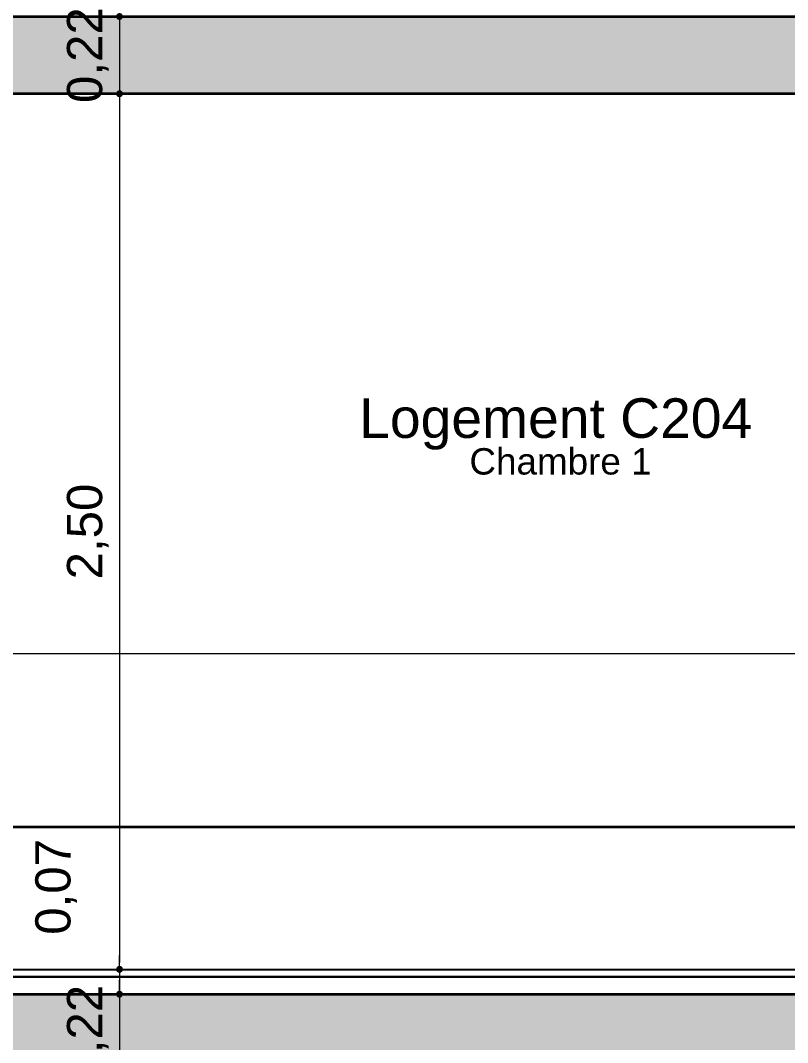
# Model space of a CAD drawing. Header units: metres. Extents: x 1838950 to 1842843, y 5171318 to 5174224.
# Drawn here: x 1841204.03 to 1841206.22, y 5171402.384 to 5171405.301 of the extents above; entities that cross this region are included whole.
import ezdxf

# ---------------------------------------------------------------- set-up
doc = ezdxf.new("R2010")
doc.units = ezdxf.units.M
doc.header["$LTSCALE"] = 0.0254
doc.header["$PDMODE"] = 1
doc.header["$PDSIZE"] = -2
doc.layers.get('0').update_dxf_attribs({"lineweight": 18})
doc.layers.get('DEFPOINTS').update_dxf_attribs({"lineweight": 18})
doc.layers.add('00 CHAZAL CONSTRUCTION', color=1, linetype='Continuous', lineweight=5, true_color=0xff0000)
doc.layers.add('00 CHAZAL Coupe A.5', color=7, linetype='Continuous', lineweight=18)
doc.layers.add('00 CHAZAL INVISIBLE ARCHI', color=7, linetype='Continuous', lineweight=5)
doc.styles.add('Arial', font='arial.ttf')
doc.dimstyles.new('IS', dxfattribs={"dimtxt": 302.065972, "dimasz": 9.92187e-05, "dimexe": 2e-07, "dimexo": 1e-06, "dimgap": 3e-07, "dimtad": 1, "dimzin": 3, "dimtxsty": 'Arial', "dimblk": 'DOT', "dimblk1": 'DOT', "dimblk2": 'DOT', "dimcen": 0, "dimdle": 1e-06, "dimazin": 0, "dimtfac": 1, "dimtix": 1, "dimtmove": 0, "dimatfit": 0, "dimldrblk": 'DOT', "dimfxl": 1e-06, "dimfxlon": 1, "dimfrac": 2, "dimtolj": 1, "dimtzin": 3, "dimarcsym": 0})

# ---------------------------------------------------------------- blocks, each defined once
blk = doc.blocks.new('Groupe-1988-1')
at = {"layer": '00 CHAZAL CONSTRUCTION', "flags": 128}
blk.add_lwpolyline([(1841195.2966, 5171405.7946), (1841195.2966, 5171403.4946), (1841256.882, 5171403.4946), (1841256.882, 5171406.0726)], dxfattribs=at)
blk = doc.blocks.new('Groupe-1989-1')
at = {"layer": '00 CHAZAL CONSTRUCTION', "color": 7}
blk.add_blockref('Groupe-1988-1', (0, 0), dxfattribs=at)
blk = doc.blocks.new('_DOT')
at = {"color": 0, "linetype": 'ByBlock', "lineweight": -2}
blk.add_line((-0.5, 0), (-1, 0), dxfattribs=at)
at = {"color": 0, "linetype": 'ByBlock', "const_width": 0.5}
blk.add_lwpolyline([(-0.25, 0, 1), (0.25, 0, 1)], format="xyb", close=True, dxfattribs=at)
blk = doc.blocks.new('*D505')
at = {"layer": '00 CHAZAL Coupe A.5', "color": 0, "linetype": 'Continuous', "lineweight": -2, "transparency": 16777216}
for p, q in [((1841204.3129, 5171405.3323), (1841204.3129, 5171405.3522)), ((1841204.3131, 5171405.3125), (1841204.3129, 5171405.3125)), ((1841204.3129, 5171405.3125), (1841204.3129, 5171405.0922)), ((1841204.3131, 5171405.0922), (1841204.3129, 5171405.0922)), ((1841204.3129, 5171405.0723), (1841204.3129, 5171405.0525))]:
    blk.add_line(p, q, dxfattribs=at)
at = {"layer": 'DEFPOINTS', "color": 0, "transparency": 16777216}
for p in [(1841204.6379, 5171405.3125), (1841204.3129, 5171405.0922), (1841204.9729, 5171405.0922)]:
    blk.add_point(p, dxfattribs=at)
at = {"layer": '00 CHAZAL Coupe A.5', "color": 0, "lineweight": -2, "transparency": 16777216, "xscale": 0.01984375, "yscale": 0.01984375, "zscale": 0.01984375}
for p, rotation in [((1841204.3129, 5171405.3125), 270), ((1841204.3129, 5171405.0922), 90)]:
    blk.add_blockref('_DOT', p, dxfattribs=dict(at, rotation=rotation))
at = {"layer": '00 CHAZAL Coupe A.5', "color": 0, "lineweight": 5, "transparency": 16777216, "insert": (1841204.2225, 5171405.2023), "char_height": 0.10051, "attachment_point": 5, "rotation": 90, "style": 'Arial'}
blk.add_mtext('\\A1;0,22', dxfattribs=at)
blk = doc.blocks.new('*D506')
at = {"layer": '00 CHAZAL Coupe A.5', "color": 0, "linetype": 'Continuous', "lineweight": -2, "transparency": 16777216}
for p, q in [((1841204.3131, 5171405.0922), (1841204.3129, 5171405.0922)), ((1841204.3129, 5171405.0723), (1841204.3129, 5171402.6133)), ((1841204.3131, 5171402.5934), (1841204.3129, 5171402.5934))]:
    blk.add_line(p, q, dxfattribs=at)
at = {"layer": 'DEFPOINTS', "color": 0, "transparency": 16777216}
for p in [(1841204.9729, 5171405.0922), (1841204.3129, 5171402.5934), (1841204.8305, 5171402.5934)]:
    blk.add_point(p, dxfattribs=at)
at = {"layer": '00 CHAZAL Coupe A.5', "color": 0, "lineweight": -2, "transparency": 16777216, "xscale": 0.01984375, "yscale": 0.01984375, "zscale": 0.01984375}
for p, rotation in [((1841204.3129, 5171405.0922), 90), ((1841204.3129, 5171402.5934), 270)]:
    blk.add_blockref('_DOT', p, dxfattribs=dict(at, rotation=rotation))
at = {"layer": '00 CHAZAL Coupe A.5', "color": 0, "lineweight": 5, "transparency": 16777216, "insert": (1841204.2225, 5171403.8428), "char_height": 0.10051, "attachment_point": 5, "rotation": 90, "style": 'Arial'}
blk.add_mtext('\\A1;2,50', dxfattribs=at)
blk = doc.blocks.new('*D507')
at = {"layer": '00 CHAZAL Coupe A.5', "color": 0, "linetype": 'Continuous', "lineweight": -2, "transparency": 16777216}
for p, q in [((1841204.3129, 5171402.6133), (1841204.3129, 5171402.6331)), ((1841204.3131, 5171402.5934), (1841204.3129, 5171402.5934)), ((1841204.3129, 5171402.5934), (1841204.3129, 5171402.5225)), ((1841204.3131, 5171402.5225), (1841204.3129, 5171402.5225)), ((1841204.3129, 5171402.5026), (1841204.3129, 5171402.4828))]:
    blk.add_line(p, q, dxfattribs=at)
at = {"layer": 'DEFPOINTS', "color": 0, "transparency": 16777216}
for p in [(1841204.8305, 5171402.5934), (1841204.3129, 5171402.5225), (1841204.7596, 5171402.5225)]:
    blk.add_point(p, dxfattribs=at)
at = {"layer": '00 CHAZAL Coupe A.5', "color": 0, "lineweight": -2, "transparency": 16777216, "xscale": 0.01984375, "yscale": 0.01984375, "zscale": 0.01984375}
for p, rotation in [((1841204.3129, 5171402.5934), 270), ((1841204.3129, 5171402.5225), 90)]:
    blk.add_blockref('_DOT', p, dxfattribs=dict(at, rotation=rotation))
at = {"layer": '00 CHAZAL Coupe A.5', "color": 0, "lineweight": 5, "transparency": 16777216, "insert": (1841204.1321, 5171402.8287), "char_height": 0.10051, "attachment_point": 5, "rotation": 90, "style": 'Arial'}
blk.add_mtext('\\A1;0,07', dxfattribs=at)
blk = doc.blocks.new('*D508')
at = {"layer": '00 CHAZAL Coupe A.5', "color": 0, "linetype": 'Continuous', "lineweight": -2, "transparency": 16777216}
for p, q in [((1841204.3129, 5171402.5423), (1841204.3129, 5171402.5622)), ((1841204.3131, 5171402.5225), (1841204.3129, 5171402.5225)), ((1841204.3129, 5171402.5225), (1841204.3129, 5171402.3025)), ((1841204.3131, 5171402.3025), (1841204.3129, 5171402.3025)), ((1841204.3129, 5171402.2826), (1841204.3129, 5171402.2628))]:
    blk.add_line(p, q, dxfattribs=at)
at = {"layer": 'DEFPOINTS', "color": 0, "transparency": 16777216}
for p in [(1841204.7596, 5171402.5225), (1841204.3129, 5171402.3025), (1841204.7179, 5171402.3025)]:
    blk.add_point(p, dxfattribs=at)
at = {"layer": '00 CHAZAL Coupe A.5', "color": 0, "lineweight": -2, "transparency": 16777216, "xscale": 0.01984375, "yscale": 0.01984375, "zscale": 0.01984375}
for p, rotation in [((1841204.3129, 5171402.5225), 270), ((1841204.3129, 5171402.3025), 90)]:
    blk.add_blockref('_DOT', p, dxfattribs=dict(at, rotation=rotation))
at = {"layer": '00 CHAZAL Coupe A.5', "color": 0, "lineweight": 5, "transparency": 16777216, "insert": (1841204.2225, 5171402.4125), "char_height": 0.10051, "attachment_point": 5, "rotation": 90, "style": 'Arial'}
blk.add_mtext('\\A1;0,22', dxfattribs=at)
blk = doc.blocks.new('Groupe-2079-1')
at = {"layer": '00 CHAZAL Coupe A.5', "color": 1, "linetype": 'Continuous', "lineweight": 35, "true_color": 0xff0000, "transparency": 33554687, "flags": 128}
blk.add_lwpolyline([(1841194.9873, 5171405.3), (1841194.9873, 5171403), (1841225.78, 5171403)], dxfattribs=at)
blk = doc.blocks.new('Groupe-2016-1')
at = {"layer": '00 CHAZAL Coupe A.5', "color": 7, "linetype": 'Continuous', "lineweight": 5}
for base, p1, p2, picture, middle in [((1841204.3129, 5171405.0922), (1841204.6379, 5171405.3125), (1841204.9729, 5171405.0922), '*D505', (1841204.2225, 5171405.2023)), ((1841204.3129, 5171402.5934), (1841204.9729, 5171405.0922), (1841204.8305, 5171402.5934), '*D506', (1841204.2225, 5171403.8428)), ((1841204.3129, 5171402.3025), (1841204.7596, 5171402.5225), (1841204.7179, 5171402.3025), '*D508', (1841204.2225, 5171402.4125))]:
    dim = blk.add_linear_dim(base=base, p1=p1, p2=p2, angle=90, dimstyle='IS', override={"dimtxt": 0.100506, "dimasz": 0.019844, "dimexe": 4e-05, "dimgap": 0.03, "dimpost": '<>', "dimtxsty": 'Arial', "dimdle": 0.0002, "dimtmove": 2, "dimfxl": 0.0002}, dxfattribs=at)
    dim.commit()
    dim.dimension.update_dxf_attribs({"geometry": picture, "text_midpoint": middle})
dim = blk.add_linear_dim(base=(1841204.3129, 5171402.5225), p1=(1841204.8305, 5171402.5934), p2=(1841204.7596, 5171402.5225), angle=90, dimstyle='IS', override={"dimtxt": 0.100506, "dimasz": 0.019844, "dimexe": 4e-05, "dimgap": 0.09985, "dimpost": '<>', "dimtxsty": 'Arial', "dimdle": 0.0002, "dimtix": 0, "dimtmove": 2, "dimfxl": 0.0002}, dxfattribs=at)
dim.commit()
dim.dimension.update_dxf_attribs({"geometry": '*D507', "text_midpoint": (1841204.1321, 5171402.8287), "dimtype": 160})

msp = doc.modelspace()

# ---------------------------------------------------------------- hatches: boundary and pattern name
at = {"layer": '00 CHAZAL Coupe A.5', "linetype": 'Continuous', "lineweight": 0, "true_color": 0xaaaaaa}
msp.add_hatch(color=253, dxfattribs=at).paths.add_polyline_path([(1841202.4553, 5171404.9262), (1841202.2953, 5171404.9262), (1841202.2953, 5171405.3104), (1841202.2957, 5171405.3104), (1841202.2962, 5171405.3104), (1841202.2953, 5171405.3105), (1841202.2953, 5171405.9572), (1841202.2954, 5171405.9572), (1841202.2954, 5171406.0079), (1841202.4553, 5171406.0079), (1841202.4553, 5171405.3122), (1841214.5848, 5171405.3122), (1841214.5848, 5171406.1927), (1841214.7648, 5171406.1927), (1841214.7648, 5171406.1921), (1841214.8629, 5171406.1921), (1841214.8629, 5171405.9921), (1841214.7648, 5171405.9921), (1841214.7648, 5171404.7821), (1841214.5848, 5171404.7821), (1841214.5848, 5171405.0622), (1841209.5803, 5171405.0622), (1841209.5803, 5171402.5225), (1841210.7025, 5171402.5225), (1841210.7025, 5171402.5217), (1841211.483, 5171402.5217), (1841211.483, 5171402.5225), (1841214.548, 5171402.5225), (1841214.548, 5171402.5217), (1841214.7648, 5171402.5217), (1841214.7648, 5171401.9926), (1841214.5848, 5171401.9926), (1841214.5848, 5171402.2722), (1841209.5803, 5171402.2722), (1841209.5803, 5171399.7322), (1841214.765, 5171399.7322), (1841214.765, 5171399.4822), (1841214.7648, 5171399.4822), (1841214.7648, 5171399.2027), (1841214.5848, 5171399.2027), (1841214.5848, 5171399.4822), (1841209.5803, 5171399.4822), (1841209.5803, 5171399.3322), (1841209.0803, 5171399.3322), (1841209.0803, 5171399.5123), (1841203.8795, 5171399.5122), (1841203.8795, 5171399.5122), (1841203.8753, 5171399.5122), (1841203.7919, 5171399.5122), (1841203.7919, 5171399.1044), (1841203.5919, 5171399.1044), (1841203.5919, 5171399.5122), (1841203.303, 5171399.5122), (1841202.2953, 5171399.5122), (1841202.2953, 5171400.7544), (1841202.418, 5171400.7664), (1841202.418, 5171400.7964), (1841202.4553, 5171400.7964), (1841202.4553, 5171399.7322), (1841205.943, 5171399.7322), (1841205.943, 5171399.7322), (1841209.4003, 5171399.7322), (1841209.4003, 5171402.3025), (1841202.4553, 5171402.3025), (1841202.4553, 5171402.1342), (1841202.2953, 5171402.1342), (1841202.2953, 5171403.5444), (1841202.416, 5171403.5564), (1841202.416, 5171403.5874), (1841202.4553, 5171403.5874), (1841202.4553, 5171402.5225), (1841209.4003, 5171402.5225), (1841209.4003, 5171405.0922), (1841202.4553, 5171405.0922)])

# ---------------------------------------------------------------- linework, layer by layer
at = {"layer": '00 CHAZAL Coupe A.5', "color": 7, "linetype": 'Continuous', "lineweight": 35, "flags": 128}
for points in [[(1841209.4003, 5171405.0922), (1841202.4553, 5171405.0922), (1841202.4553, 5171404.9262), (1841202.2953, 5171404.9262), (1841202.2953, 5171405.3104), (1841202.2957, 5171405.3104), (1841202.2962, 5171405.3104), (1841202.2953, 5171405.3105), (1841202.2953, 5171405.9572), (1841202.2954, 5171405.9572), (1841202.2954, 5171406.0079), (1841202.4553, 5171406.0079), (1841202.4553, 5171405.3122), (1841214.5848, 5171405.3122)], [(1841209.4003, 5171402.3025), (1841202.4553, 5171402.3025), (1841202.4553, 5171402.1342), (1841202.2953, 5171402.1342), (1841202.2953, 5171403.5444), (1841202.416, 5171403.5564), (1841202.416, 5171403.5874), (1841202.4553, 5171403.5874), (1841202.4553, 5171402.5225), (1841209.4003, 5171402.5225)]]:
    msp.add_lwpolyline(points, dxfattribs=at)
at = {"layer": '00 CHAZAL Coupe A.5', "color": 7, "linetype": 'Continuous', "lineweight": 25, "flags": 128}
for points in [[(1841202.548, 5171402.5934), (1841209.3303, 5171402.5934), (1841209.3303, 5171402.5725), (1841202.548, 5171402.5725)], [(1841202.548, 5171402.5725), (1841209.3303, 5171402.5725), (1841209.3303, 5171402.5225), (1841202.548, 5171402.5225)]]:
    msp.add_lwpolyline(points, close=True, dxfattribs=at)

# ---------------------------------------------------------------- block references
at = {"layer": '00 CHAZAL CONSTRUCTION', "color": 7}
for name in ['Groupe-1989-1', 'Groupe-2079-1']:
    msp.add_blockref(name, (0, 0), dxfattribs=at)
at = {"layer": '00 CHAZAL INVISIBLE ARCHI', "color": 7, "transparency": 33554687}
msp.add_blockref('Groupe-2016-1', (0, 0), dxfattribs=at)

# ---------------------------------------------------------------- texts
at = {"layer": '00 CHAZAL Coupe A.5', "color": 7, "insert": (1841205.558, 5171404.2229), "char_height": 0.112863, "attachment_point": 2, "rotation": 0.006, "line_spacing_factor": 0.96984, "style": 'Arial'}
msp.add_mtext('Logement C204', dxfattribs=at)
at = {"layer": '00 CHAZAL Coupe A.5', "color": 18, "true_color": 0x000000, "insert": (1841205.5717, 5171404.0807), "char_height": 0.07524, "attachment_point": 2, "rotation": 0.0028, "line_spacing_factor": 0.96984, "style": 'Arial'}
msp.add_mtext('Chambre 1', dxfattribs=at)

doc.saveas('drawing.dxf')
